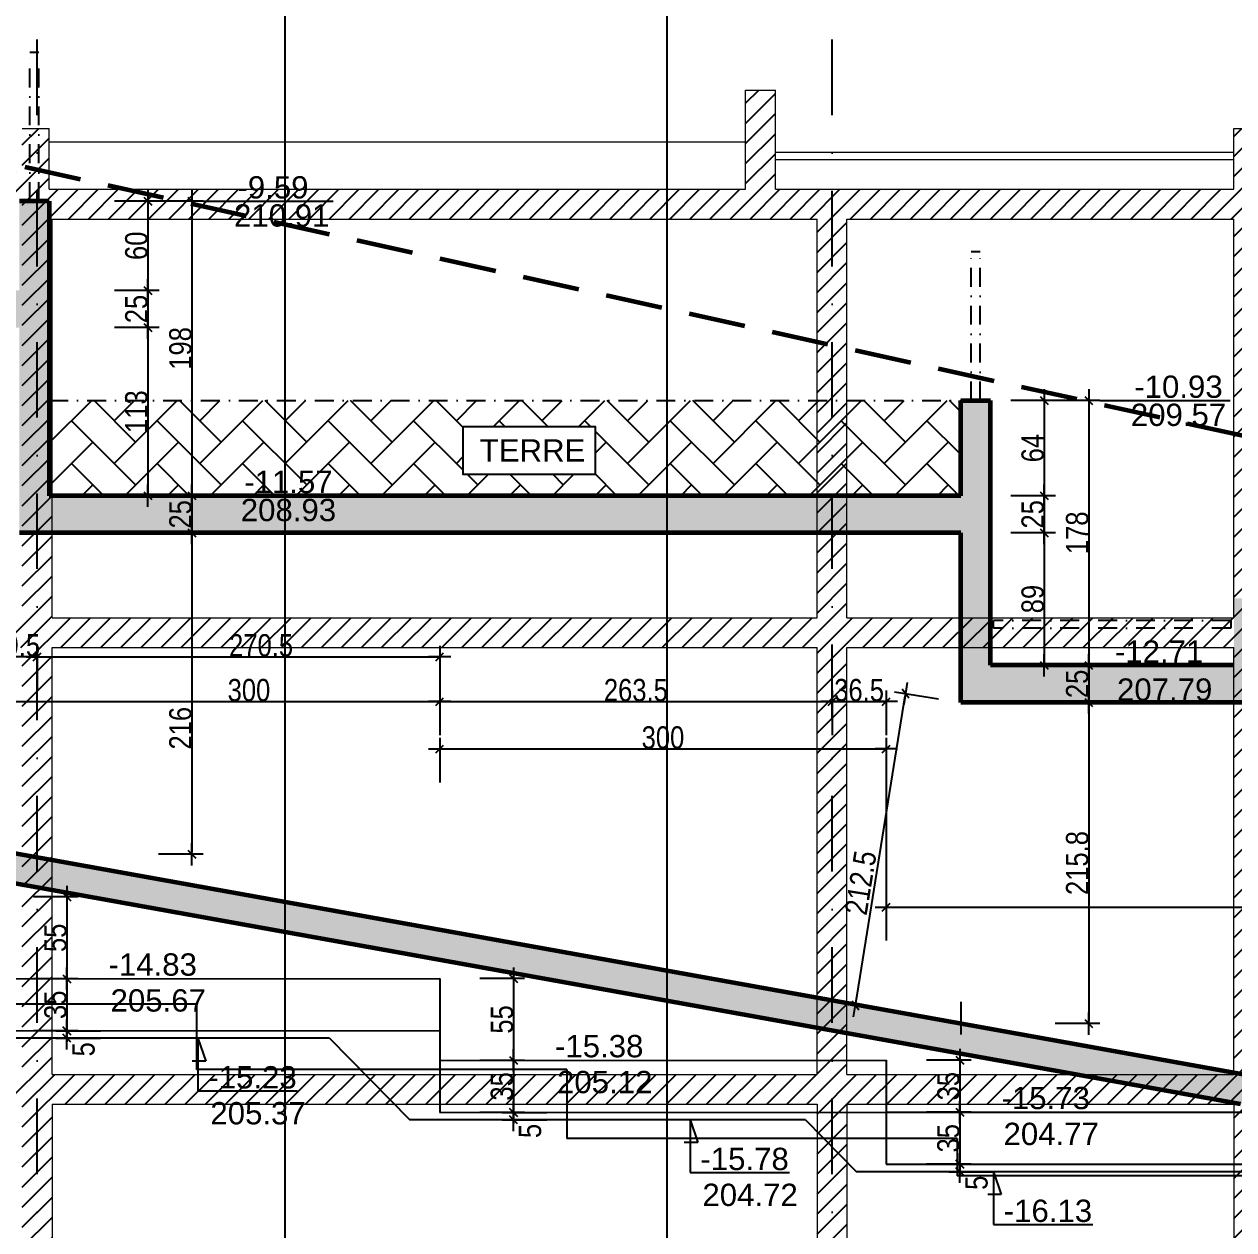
# Model space of a CAD drawing. Header units: millimetres. Extents: x -26249 to 60250, y -21218 to 23336.
# Drawn here: x 16607 to 17420, y 7253 to 8063 of the extents above; entities that cross this region are included whole.
import ezdxf

# ---------------------------------------------------------------- set-up
doc = ezdxf.new("R2010")
doc.units = ezdxf.units.MM
doc.linetypes.add('CACHEX2', pattern=[19.05, 12.7, -6.35])
doc.linetypes.add('TIRETPTX2', pattern=[50.8, 25.4, -12.7, 0, -12.7])
for name, color, linetype in [('01-coupe soussol', 253, 'Continuous'), ('01_cote_gen', 4, 'Continuous'), ('01_linteaux', 2, 'Continuous'), ('01_poch_BN', 9, 'Continuous'), ('01_poch_murs', 253, 'Continuous'), ('01_texte', 230, 'Continuous'), ('AA_COTES', 2, 'Continuous')]:
    doc.layers.add(name, color=color, linetype=linetype)
doc.layers.add('01_murs_coup', color=5, linetype='Continuous', lineweight=60)
doc.styles.add('MATTE_TXT', font='arial.ttf')
doc.styles.add('STYLE2', font='ARIALN.TTF')
doc.dimstyles.new('JB50', dxfattribs={"dimscale": 0.1, "dimtxt": 150, "dimasz": 15, "dimexe": 0.1, "dimexo": 0.1, "dimgap": 0.09, "dimtad": 1, "dimdec": 1, "dimdsep": 46, "dimtxsty": 'STYLE2', "dimblk1": 'BOND_G', "dimblk2": 'BOND_D', "dimsah": 1, "dimcen": 1.5, "dimdle": 0.01, "dimse1": 1, "dimse2": 1, "dimclrd": 4, "dimclre": 2, "dimclrt": 6, "dimazin": 2, "dimtfac": 2.333333, "dimtdec": 1, "dimtix": 1, "dimtmove": 2, "dimatfit": 3, "dimldrblk": 'BOND_G', "dimfxl": 1, "dimtolj": 1, "dimtzin": 0, "dimarcsym": 0})
pattern_1 = [(45, (0, 5785.036), (3e-15, 28.73682), [60.96, -20.32]), (135, (14.368, 5799.404), (3e-15, 28.73682), [60.96, -20.32])]

# ---------------------------------------------------------------- blocks, each defined once
blk = doc.blocks.new('BOND_G')
at = {"layer": 'AA_COTES', "color": 0}
for p, q in [((0, -5), (0, 15)), ((5, 0), (-5, 0)), ((1.77, 1.77), (-1.77, -1.77))]:
    blk.add_line(p, q, dxfattribs=at)
blk = doc.blocks.new('BOND_D')
at = {"layer": 'AA_COTES', "color": 0}
for p, q in [((5, 0), (-5, 0)), ((-1.77, -1.77), (1.77, 1.77)), ((0, 5), (0, -15))]:
    blk.add_line(p, q, dxfattribs=at)
blk = doc.blocks.new('*D2043')
at = {"layer": '01_cote_gen', "color": 4, "lineweight": -2, "transparency": 16777216}
blk.add_line((16587.55, 7607.75), (16884.55, 7607.75), dxfattribs=at)
at = {"layer": 'Defpoints', "color": 0, "transparency": 16777216}
for p in [(16586.05, 7615.35), (16886.05, 7607.75), (16886.05, 7421.63)]:
    blk.add_point(p, dxfattribs=at)
at = {"layer": '01_cote_gen', "color": 4, "lineweight": -2, "transparency": 16777216, "xscale": 1.5, "yscale": 1.5, "zscale": 1.5, "rotation": 180}
blk.add_blockref('BOND_G', (16586.05, 7607.75), dxfattribs=at)
at = {"layer": '01_cote_gen', "color": 4, "lineweight": -2, "transparency": 16777216, "xscale": 1.5, "yscale": 1.5, "zscale": 1.5}
blk.add_blockref('BOND_D', (16886.05, 7607.75), dxfattribs=at)
at = {"layer": '01_cote_gen', "color": 6, "transparency": 16777216, "insert": (16757.89, 7615.42), "char_height": 15, "attachment_point": 5, "style": 'STYLE2'}
blk.add_mtext('\\A1;300', dxfattribs=at)
blk = doc.blocks.new('*D2044')
at = {"layer": '01_cote_gen', "color": 4, "lineweight": -2, "transparency": 16777216}
blk.add_line((16887.55, 7575.93), (17184.55, 7575.93), dxfattribs=at)
at = {"layer": 'Defpoints', "color": 0, "transparency": 16777216}
for p in [(17186.05, 7575.93), (16886.05, 7421.63), (17186.05, 7366.77)]:
    blk.add_point(p, dxfattribs=at)
at = {"layer": '01_cote_gen', "color": 4, "lineweight": -2, "transparency": 16777216, "xscale": 1.5, "yscale": 1.5, "zscale": 1.5, "rotation": 180}
blk.add_blockref('BOND_G', (16886.05, 7575.93), dxfattribs=at)
at = {"layer": '01_cote_gen', "color": 4, "lineweight": -2, "transparency": 16777216, "xscale": 1.5, "yscale": 1.5, "zscale": 1.5}
blk.add_blockref('BOND_D', (17186.05, 7575.93), dxfattribs=at)
at = {"layer": '01_cote_gen', "color": 6, "transparency": 16777216, "insert": (17036.05, 7583.59), "char_height": 15, "attachment_point": 5, "style": 'STYLE2'}
blk.add_mtext('\\A1;300', dxfattribs=at)
blk = doc.blocks.new('*D1959')
at = {"layer": '01_cote_gen', "color": 4, "lineweight": -2, "transparency": 16777216}
blk.add_line((17187.55, 7469.66), (18011.45, 7469.66), dxfattribs=at)
at = {"layer": 'Defpoints', "color": 0, "transparency": 16777216}
for p in [(18012.95, 7469.66), (17186.05, 7291.51), (18012.95, 7256.88)]:
    blk.add_point(p, dxfattribs=at)
at = {"layer": '01_cote_gen', "color": 4, "lineweight": -2, "transparency": 16777216, "xscale": 1.5, "yscale": 1.5, "zscale": 1.5, "rotation": 180}
blk.add_blockref('BOND_G', (17186.05, 7469.66), dxfattribs=at)
at = {"layer": '01_cote_gen', "color": 4, "lineweight": -2, "transparency": 16777216, "xscale": 1.5, "yscale": 1.5, "zscale": 1.5}
blk.add_blockref('BOND_D', (18012.95, 7469.66), dxfattribs=at)
at = {"layer": '01_cote_gen', "color": 6, "transparency": 16777216, "insert": (17599.5, 7477.33), "char_height": 15, "attachment_point": 5, "style": 'STYLE2'}
blk.add_mtext('\\A1;826.9', dxfattribs=at)
blk = doc.blocks.new('*D1968')
at = {"layer": '01_cote_gen', "color": 4, "lineweight": -2, "transparency": 16777216}
blk.add_line((17151.15, 7607.75), (17184.55, 7607.75), dxfattribs=at)
at = {"layer": 'Defpoints', "color": 0, "transparency": 16777216}
for p in [(17186.05, 7607.75), (17149.65, 7585.25), (17186.05, 7585.25)]:
    blk.add_point(p, dxfattribs=at)
at = {"layer": '01_cote_gen', "color": 4, "lineweight": -2, "transparency": 16777216, "xscale": 1.5, "yscale": 1.5, "zscale": 1.5, "rotation": 180}
blk.add_blockref('BOND_G', (17149.65, 7607.75), dxfattribs=at)
at = {"layer": '01_cote_gen', "color": 4, "lineweight": -2, "transparency": 16777216, "xscale": 1.5, "yscale": 1.5, "zscale": 1.5}
blk.add_blockref('BOND_D', (17186.05, 7607.75), dxfattribs=at)
at = {"layer": '01_cote_gen', "color": 6, "transparency": 16777216, "insert": (17167.85, 7615.42), "char_height": 15, "attachment_point": 5, "style": 'STYLE2'}
blk.add_mtext('\\A1;36.5', dxfattribs=at)
blk = doc.blocks.new('*D1969')
at = {"layer": '01_cote_gen', "color": 4, "lineweight": -2, "transparency": 16777216}
blk.add_line((16887.55, 7607.75), (17148.15, 7607.75), dxfattribs=at)
at = {"layer": 'Defpoints', "color": 0, "transparency": 16777216}
for p in [(17149.65, 7607.75), (16886.05, 7600.25), (17149.65, 7585.25)]:
    blk.add_point(p, dxfattribs=at)
at = {"layer": '01_cote_gen', "color": 4, "lineweight": -2, "transparency": 16777216, "xscale": 1.5, "yscale": 1.5, "zscale": 1.5, "rotation": 180}
blk.add_blockref('BOND_G', (16886.05, 7607.75), dxfattribs=at)
at = {"layer": '01_cote_gen', "color": 4, "lineweight": -2, "transparency": 16777216, "xscale": 1.5, "yscale": 1.5, "zscale": 1.5}
blk.add_blockref('BOND_D', (17149.65, 7607.75), dxfattribs=at)
at = {"layer": '01_cote_gen', "color": 6, "transparency": 16777216, "insert": (17017.85, 7615.42), "char_height": 15, "attachment_point": 5, "style": 'STYLE2'}
blk.add_mtext('\\A1;263.5', dxfattribs=at)
blk = doc.blocks.new('*D2054')
at = {"layer": '01_cote_gen', "color": 4, "lineweight": -2, "transparency": 16777216}
for p, q in [((16584.55, 7637.85), (16583.05, 7637.85)), ((16615.65, 7637.85), (16586.05, 7637.85)), ((16617.15, 7637.85), (16618.65, 7637.85))]:
    blk.add_line(p, q, dxfattribs=at)
at = {"layer": 'Defpoints', "color": 0, "transparency": 16777216}
for p in [(16586.05, 7637.85), (16586.05, 7616.33), (16615.65, 7616.33)]:
    blk.add_point(p, dxfattribs=at)
at = {"layer": '01_cote_gen', "color": 4, "lineweight": -2, "transparency": 16777216, "xscale": 1.5, "yscale": 1.5, "zscale": 1.5}
blk.add_blockref('BOND_D', (16586.05, 7637.85), dxfattribs=at)
at = {"layer": '01_cote_gen', "color": 4, "lineweight": -2, "transparency": 16777216, "xscale": 1.5, "yscale": 1.5, "zscale": 1.5, "rotation": 180}
blk.add_blockref('BOND_G', (16615.65, 7637.85), dxfattribs=at)
at = {"layer": '01_cote_gen', "color": 6, "transparency": 16777216, "insert": (16600.85, 7645.52), "char_height": 15, "attachment_point": 5, "style": 'STYLE2'}
blk.add_mtext('\\A1;29.5', dxfattribs=at)
blk = doc.blocks.new('*D1970')
at = {"layer": '01_cote_gen', "color": 4, "lineweight": -2, "transparency": 16777216}
blk.add_line((16617.15, 7637.85), (16884.55, 7637.85), dxfattribs=at)
at = {"layer": 'Defpoints', "color": 0, "transparency": 16777216}
for p in [(16886.05, 7637.85), (16615.65, 7615.35), (16886.05, 7615.35)]:
    blk.add_point(p, dxfattribs=at)
at = {"layer": '01_cote_gen', "color": 4, "lineweight": -2, "transparency": 16777216, "xscale": 1.5, "yscale": 1.5, "zscale": 1.5, "rotation": 180}
blk.add_blockref('BOND_G', (16615.65, 7637.85), dxfattribs=at)
at = {"layer": '01_cote_gen', "color": 4, "lineweight": -2, "transparency": 16777216, "xscale": 1.5, "yscale": 1.5, "zscale": 1.5}
blk.add_blockref('BOND_D', (16886.05, 7637.85), dxfattribs=at)
at = {"layer": '01_cote_gen', "color": 6, "transparency": 16777216, "insert": (16766.03, 7645.52), "char_height": 15, "attachment_point": 5, "style": 'STYLE2'}
blk.add_mtext('\\A1;270.5', dxfattribs=at)
blk = doc.blocks.new('*D1978')
at = {"layer": '01_cote_gen', "color": 4, "lineweight": -2, "transparency": 16777216}
blk.add_line((16635.59, 7475), (16635.59, 7423), dxfattribs=at)
at = {"layer": 'Defpoints', "color": 0, "transparency": 16777216}
for p in [(16586.05, 7476.5), (16586.08, 7421.5), (16635.59, 7421.5)]:
    blk.add_point(p, dxfattribs=at)
at = {"layer": '01_cote_gen', "color": 4, "lineweight": -2, "transparency": 16777216, "xscale": 1.5, "yscale": 1.5, "zscale": 1.5}
for name, p, rotation in [('BOND_G', (16635.59, 7476.5), 90), ('BOND_D', (16635.59, 7421.5), 270)]:
    blk.add_blockref(name, p, dxfattribs=dict(at, rotation=rotation))
at = {"layer": '01_cote_gen', "color": 6, "transparency": 16777216, "insert": (16627.95, 7449), "char_height": 15, "attachment_point": 5, "rotation": 90, "style": 'STYLE2'}
blk.add_mtext('\\A1;55', dxfattribs=at)
blk = doc.blocks.new('*D1979')
at = {"layer": '01_cote_gen', "color": 4, "lineweight": -2, "transparency": 16777216}
blk.add_line((16635.59, 7420), (16635.59, 7388), dxfattribs=at)
at = {"layer": 'Defpoints', "color": 0, "transparency": 16777216}
for p in [(16621.78, 7421.5), (16626.03, 7386.5), (16635.59, 7386.5)]:
    blk.add_point(p, dxfattribs=at)
at = {"layer": '01_cote_gen', "color": 4, "lineweight": -2, "transparency": 16777216, "xscale": 1.5, "yscale": 1.5, "zscale": 1.5}
for name, p, rotation in [('BOND_G', (16635.59, 7421.5), 90), ('BOND_D', (16635.59, 7386.5), 270)]:
    blk.add_blockref(name, p, dxfattribs=dict(at, rotation=rotation))
at = {"layer": '01_cote_gen', "color": 6, "transparency": 16777216, "insert": (16627.92, 7404), "char_height": 15, "attachment_point": 5, "rotation": 90, "style": 'STYLE2'}
blk.add_mtext('\\A1;35', dxfattribs=at)
blk = doc.blocks.new('*D1980')
at = {"layer": '01_cote_gen', "color": 4, "lineweight": -2, "transparency": 16777216}
blk.add_line((16635.59, 7383), (16635.59, 7385), dxfattribs=at)
at = {"layer": 'Defpoints', "color": 0, "transparency": 16777216}
for p in [(16635.59, 7386.5), (16640.86, 7386.5), (16640.86, 7381.5)]:
    blk.add_point(p, dxfattribs=at)
at = {"layer": '01_cote_gen', "color": 4, "lineweight": -2, "transparency": 16777216, "xscale": 1.5, "yscale": 1.5, "zscale": 1.5}
for name, p, rotation in [('BOND_D', (16635.59, 7386.5), 90), ('BOND_G', (16635.59, 7381.5), 270)]:
    blk.add_blockref(name, p, dxfattribs=dict(at, rotation=rotation))
at = {"layer": '01_cote_gen', "color": 6, "transparency": 16777216, "insert": (16646.8, 7374.05), "char_height": 15, "attachment_point": 5, "rotation": 90, "style": 'STYLE2'}
blk.add_mtext('\\A1;5', dxfattribs=at)
blk = doc.blocks.new('*D1981')
at = {"layer": '01_cote_gen', "color": 4, "lineweight": -2, "transparency": 16777216}
blk.add_line((16935.59, 7420.13), (16935.59, 7368.13), dxfattribs=at)
at = {"layer": 'Defpoints', "color": 0, "transparency": 16777216}
for p in [(16886.05, 7421.63), (16886.08, 7366.63), (16935.59, 7366.63)]:
    blk.add_point(p, dxfattribs=at)
at = {"layer": '01_cote_gen', "color": 4, "lineweight": -2, "transparency": 16777216, "xscale": 1.5, "yscale": 1.5, "zscale": 1.5}
for name, p, rotation in [('BOND_G', (16935.59, 7421.63), 90), ('BOND_D', (16935.59, 7366.63), 270)]:
    blk.add_blockref(name, p, dxfattribs=dict(at, rotation=rotation))
at = {"layer": '01_cote_gen', "color": 6, "transparency": 16777216, "insert": (16927.95, 7394.13), "char_height": 15, "attachment_point": 5, "rotation": 90, "style": 'STYLE2'}
blk.add_mtext('\\A1;55', dxfattribs=at)
blk = doc.blocks.new('*D1982')
at = {"layer": '01_cote_gen', "color": 4, "lineweight": -2, "transparency": 16777216}
blk.add_line((16935.59, 7365.13), (16935.59, 7333.13), dxfattribs=at)
at = {"layer": 'Defpoints', "color": 0, "transparency": 16777216}
for p in [(16921.78, 7366.63), (16926.03, 7331.63), (16935.59, 7331.63)]:
    blk.add_point(p, dxfattribs=at)
at = {"layer": '01_cote_gen', "color": 4, "lineweight": -2, "transparency": 16777216, "xscale": 1.5, "yscale": 1.5, "zscale": 1.5}
for name, p, rotation in [('BOND_G', (16935.59, 7366.63), 90), ('BOND_D', (16935.59, 7331.63), 270)]:
    blk.add_blockref(name, p, dxfattribs=dict(at, rotation=rotation))
at = {"layer": '01_cote_gen', "color": 6, "transparency": 16777216, "insert": (16927.92, 7349.13), "char_height": 15, "attachment_point": 5, "rotation": 90, "style": 'STYLE2'}
blk.add_mtext('\\A1;35', dxfattribs=at)
blk = doc.blocks.new('*D1983')
at = {"layer": '01_cote_gen', "color": 4, "lineweight": -2, "transparency": 16777216}
blk.add_line((16935.59, 7328.13), (16935.59, 7330.13), dxfattribs=at)
at = {"layer": 'Defpoints', "color": 0, "transparency": 16777216}
for p in [(16935.59, 7331.63), (16940.86, 7331.63), (16940.86, 7326.63)]:
    blk.add_point(p, dxfattribs=at)
at = {"layer": '01_cote_gen', "color": 4, "lineweight": -2, "transparency": 16777216, "xscale": 1.5, "yscale": 1.5, "zscale": 1.5}
for name, p, rotation in [('BOND_D', (16935.59, 7331.63), 90), ('BOND_G', (16935.59, 7326.63), 270)]:
    blk.add_blockref(name, p, dxfattribs=dict(at, rotation=rotation))
at = {"layer": '01_cote_gen', "color": 6, "transparency": 16777216, "insert": (16946.8, 7319.18), "char_height": 15, "attachment_point": 5, "rotation": 90, "style": 'STYLE2'}
blk.add_mtext('\\A1;5', dxfattribs=at)
blk = doc.blocks.new('*D1984')
at = {"layer": '01_cote_gen', "color": 4, "lineweight": -2, "transparency": 16777216}
blk.add_line((17235.58, 7365.27), (17235.58, 7333.27), dxfattribs=at)
at = {"layer": 'Defpoints', "color": 0, "transparency": 16777216}
for p in [(17186.05, 7366.77), (17186.05, 7331.77), (17235.58, 7331.77)]:
    blk.add_point(p, dxfattribs=at)
at = {"layer": '01_cote_gen', "color": 4, "lineweight": -2, "transparency": 16777216, "xscale": 1.5, "yscale": 1.5, "zscale": 1.5}
for name, p, rotation in [('BOND_G', (17235.58, 7366.77), 90), ('BOND_D', (17235.58, 7331.77), 270)]:
    blk.add_blockref(name, p, dxfattribs=dict(at, rotation=rotation))
at = {"layer": '01_cote_gen', "color": 6, "transparency": 16777216, "insert": (17227.91, 7349.27), "char_height": 15, "attachment_point": 5, "rotation": 90, "style": 'STYLE2'}
blk.add_mtext('\\A1;35', dxfattribs=at)
blk = doc.blocks.new('*D1985')
at = {"layer": '01_cote_gen', "color": 4, "lineweight": -2, "transparency": 16777216}
blk.add_line((17235.58, 7330.28), (17235.58, 7298.28), dxfattribs=at)
at = {"layer": 'Defpoints', "color": 0, "transparency": 16777216}
for p in [(17221.77, 7331.78), (17226.02, 7296.78), (17235.58, 7296.78)]:
    blk.add_point(p, dxfattribs=at)
at = {"layer": '01_cote_gen', "color": 4, "lineweight": -2, "transparency": 16777216, "xscale": 1.5, "yscale": 1.5, "zscale": 1.5}
for name, p, rotation in [('BOND_G', (17235.58, 7331.78), 90), ('BOND_D', (17235.58, 7296.78), 270)]:
    blk.add_blockref(name, p, dxfattribs=dict(at, rotation=rotation))
at = {"layer": '01_cote_gen', "color": 6, "transparency": 16777216, "insert": (17227.91, 7314.28), "char_height": 15, "attachment_point": 5, "rotation": 90, "style": 'STYLE2'}
blk.add_mtext('\\A1;35', dxfattribs=at)
blk = doc.blocks.new('*D1986')
at = {"layer": '01_cote_gen', "color": 4, "lineweight": -2, "transparency": 16777216}
blk.add_line((17235.58, 7293.28), (17235.58, 7295.28), dxfattribs=at)
at = {"layer": 'Defpoints', "color": 0, "transparency": 16777216}
for p in [(17235.58, 7296.78), (17240.85, 7296.78), (17240.85, 7291.78)]:
    blk.add_point(p, dxfattribs=at)
at = {"layer": '01_cote_gen', "color": 4, "lineweight": -2, "transparency": 16777216, "xscale": 1.5, "yscale": 1.5, "zscale": 1.5}
for name, p, rotation in [('BOND_D', (17235.58, 7296.78), 90), ('BOND_G', (17235.58, 7291.78), 270)]:
    blk.add_blockref(name, p, dxfattribs=dict(at, rotation=rotation))
at = {"layer": '01_cote_gen', "color": 6, "transparency": 16777216, "insert": (17246.79, 7284.33), "char_height": 15, "attachment_point": 5, "rotation": 90, "style": 'STYLE2'}
blk.add_mtext('\\A1;5', dxfattribs=at)
blk = doc.blocks.new('*D2074')
at = {"layer": '01_cote_gen', "color": 4, "lineweight": -2, "transparency": 16777216}
blk.add_line((16689.96, 7942.7), (16689.96, 7885.7), dxfattribs=at)
at = {"layer": 'Defpoints', "color": 0, "transparency": 16777216}
for p in [(16439.78, 7944.2), (16551.55, 7884.2), (16689.96, 7884.2)]:
    blk.add_point(p, dxfattribs=at)
at = {"layer": '01_cote_gen', "color": 4, "lineweight": -2, "transparency": 16777216, "xscale": 1.5, "yscale": 1.5, "zscale": 1.5}
for name, p, rotation in [('BOND_G', (16689.96, 7944.2), 90), ('BOND_D', (16689.96, 7884.2), 270)]:
    blk.add_blockref(name, p, dxfattribs=dict(at, rotation=rotation))
at = {"layer": '01_cote_gen', "color": 6, "transparency": 16777216, "insert": (16682.29, 7914.2), "char_height": 15, "attachment_point": 5, "rotation": 90, "style": 'STYLE2'}
blk.add_mtext('\\A1;60', dxfattribs=at)
blk = doc.blocks.new('*D2075')
at = {"layer": '01_cote_gen', "color": 4, "lineweight": -2, "transparency": 16777216}
blk.add_line((16689.96, 7882.7), (16689.96, 7860.7), dxfattribs=at)
at = {"layer": 'Defpoints', "color": 0, "transparency": 16777216}
for p in [(16667.46, 7884.2), (16581.8, 7859.2), (16689.96, 7859.2)]:
    blk.add_point(p, dxfattribs=at)
at = {"layer": '01_cote_gen', "color": 4, "lineweight": -2, "transparency": 16777216, "xscale": 1.5, "yscale": 1.5, "zscale": 1.5}
for name, p, rotation in [('BOND_G', (16689.96, 7884.2), 90), ('BOND_D', (16689.96, 7859.2), 270)]:
    blk.add_blockref(name, p, dxfattribs=dict(at, rotation=rotation))
at = {"layer": '01_cote_gen', "color": 6, "transparency": 16777216, "insert": (16682.29, 7871.7), "char_height": 15, "attachment_point": 5, "rotation": 90, "style": 'STYLE2'}
blk.add_mtext('\\A1;25', dxfattribs=at)
blk = doc.blocks.new('*D2076')
at = {"layer": '01_cote_gen', "color": 4, "lineweight": -2, "transparency": 16777216}
blk.add_line((16689.96, 7857.7), (16689.96, 7747.7), dxfattribs=at)
at = {"layer": 'Defpoints', "color": 0, "transparency": 16777216}
for p in [(16667.46, 7859.2), (16667.46, 7746.2), (16689.96, 7746.2)]:
    blk.add_point(p, dxfattribs=at)
at = {"layer": '01_cote_gen', "color": 4, "lineweight": -2, "transparency": 16777216, "xscale": 1.5, "yscale": 1.5, "zscale": 1.5}
for name, p, rotation in [('BOND_G', (16689.96, 7859.2), 90), ('BOND_D', (16689.96, 7746.2), 270)]:
    blk.add_blockref(name, p, dxfattribs=dict(at, rotation=rotation))
at = {"layer": '01_cote_gen', "color": 6, "transparency": 16777216, "insert": (16682.29, 7802.7), "char_height": 15, "attachment_point": 5, "rotation": 90, "style": 'STYLE2'}
blk.add_mtext('\\A1;113', dxfattribs=at)
blk = doc.blocks.new('*D2077')
at = {"layer": '01_cote_gen', "color": 4, "lineweight": -2, "transparency": 16777216}
blk.add_line((16719.57, 7942.7), (16719.57, 7747.7), dxfattribs=at)
at = {"layer": 'Defpoints', "color": 0, "transparency": 16777216}
for p in [(16697.46, 7944.2), (16716.3, 7746.2), (16719.57, 7746.2)]:
    blk.add_point(p, dxfattribs=at)
at = {"layer": '01_cote_gen', "color": 4, "lineweight": -2, "transparency": 16777216, "xscale": 1.5, "yscale": 1.5, "zscale": 1.5}
for name, p, rotation in [('BOND_G', (16719.57, 7944.2), 90), ('BOND_D', (16719.57, 7746.2), 270)]:
    blk.add_blockref(name, p, dxfattribs=dict(at, rotation=rotation))
at = {"layer": '01_cote_gen', "color": 6, "transparency": 16777216, "insert": (16711.9, 7845.2), "char_height": 15, "attachment_point": 5, "rotation": 90, "style": 'STYLE2'}
blk.add_mtext('\\A1;198', dxfattribs=at)
blk = doc.blocks.new('*D2078')
at = {"layer": '01_cote_gen', "color": 4, "lineweight": -2, "transparency": 16777216}
blk.add_line((17292.2, 7808.7), (17292.2, 7747.7), dxfattribs=at)
at = {"layer": 'Defpoints', "color": 0, "transparency": 16777216}
for p in [(17256.18, 7810.2), (17236.18, 7746.2), (17292.2, 7746.2)]:
    blk.add_point(p, dxfattribs=at)
at = {"layer": '01_cote_gen', "color": 4, "lineweight": -2, "transparency": 16777216, "xscale": 1.5, "yscale": 1.5, "zscale": 1.5}
for name, p, rotation in [('BOND_G', (17292.2, 7810.2), 90), ('BOND_D', (17292.2, 7746.2), 270)]:
    blk.add_blockref(name, p, dxfattribs=dict(at, rotation=rotation))
at = {"layer": '01_cote_gen', "color": 6, "transparency": 16777216, "insert": (17284.53, 7778.2), "char_height": 15, "attachment_point": 5, "rotation": 90, "style": 'STYLE2'}
blk.add_mtext('\\A1;64', dxfattribs=at)
blk = doc.blocks.new('*D2079')
at = {"layer": '01_cote_gen', "color": 4, "lineweight": -2, "transparency": 16777216}
blk.add_line((17292.2, 7744.7), (17292.2, 7722.7), dxfattribs=at)
at = {"layer": 'Defpoints', "color": 0, "transparency": 16777216}
for p in [(17269.7, 7746.2), (17236.18, 7721.2), (17292.2, 7721.2)]:
    blk.add_point(p, dxfattribs=at)
at = {"layer": '01_cote_gen', "color": 4, "lineweight": -2, "transparency": 16777216, "xscale": 1.5, "yscale": 1.5, "zscale": 1.5}
for name, p, rotation in [('BOND_G', (17292.2, 7746.2), 90), ('BOND_D', (17292.2, 7721.2), 270)]:
    blk.add_blockref(name, p, dxfattribs=dict(at, rotation=rotation))
at = {"layer": '01_cote_gen', "color": 6, "transparency": 16777216, "insert": (17284.53, 7733.7), "char_height": 15, "attachment_point": 5, "rotation": 90, "style": 'STYLE2'}
blk.add_mtext('\\A1;25', dxfattribs=at)
blk = doc.blocks.new('*D2080')
at = {"layer": '01_cote_gen', "color": 4, "lineweight": -2, "transparency": 16777216}
blk.add_line((17292.2, 7719.7), (17292.2, 7633.7), dxfattribs=at)
at = {"layer": 'Defpoints', "color": 0, "transparency": 16777216}
for p in [(17273.29, 7721.2), (17273.29, 7632.2), (17292.2, 7632.2)]:
    blk.add_point(p, dxfattribs=at)
at = {"layer": '01_cote_gen', "color": 4, "lineweight": -2, "transparency": 16777216, "xscale": 1.5, "yscale": 1.5, "zscale": 1.5}
for name, p, rotation in [('BOND_G', (17292.2, 7721.2), 90), ('BOND_D', (17292.2, 7632.2), 270)]:
    blk.add_blockref(name, p, dxfattribs=dict(at, rotation=rotation))
at = {"layer": '01_cote_gen', "color": 6, "transparency": 16777216, "insert": (17284.53, 7676.7), "char_height": 15, "attachment_point": 5, "rotation": 90, "style": 'STYLE2'}
blk.add_mtext('\\A1;89', dxfattribs=at)
blk = doc.blocks.new('*D2081')
at = {"layer": '01_cote_gen', "color": 4, "lineweight": -2, "transparency": 16777216}
blk.add_line((17322.12, 7808.7), (17322.12, 7633.7), dxfattribs=at)
at = {"layer": 'Defpoints', "color": 0, "transparency": 16777216}
for p in [(17299.7, 7810.2), (17322.12, 7632.2), (17337.91, 7632.2)]:
    blk.add_point(p, dxfattribs=at)
at = {"layer": '01_cote_gen', "color": 4, "lineweight": -2, "transparency": 16777216, "xscale": 1.5, "yscale": 1.5, "zscale": 1.5}
for name, p, rotation in [('BOND_G', (17322.12, 7810.2), 90), ('BOND_D', (17322.12, 7632.2), 270)]:
    blk.add_blockref(name, p, dxfattribs=dict(at, rotation=rotation))
at = {"layer": '01_cote_gen', "color": 6, "transparency": 16777216, "insert": (17314.45, 7721.26), "char_height": 15, "attachment_point": 5, "rotation": 90, "style": 'STYLE2'}
blk.add_mtext('\\A1;178', dxfattribs=at)
blk = doc.blocks.new('*D2083')
at = {"layer": '01_cote_gen', "color": 4, "lineweight": -2, "transparency": 16777216}
blk.add_line((17322.12, 7630.7), (17322.12, 7608.7), dxfattribs=at)
at = {"layer": 'Defpoints', "color": 0, "transparency": 16777216}
for p in [(17345.16, 7632.2), (17322.12, 7607.2), (17345.16, 7607.2)]:
    blk.add_point(p, dxfattribs=at)
at = {"layer": '01_cote_gen', "color": 4, "lineweight": -2, "transparency": 16777216, "xscale": 1.5, "yscale": 1.5, "zscale": 1.5}
for name, p, rotation in [('BOND_G', (17322.12, 7632.2), 90), ('BOND_D', (17322.12, 7607.2), 270)]:
    blk.add_blockref(name, p, dxfattribs=dict(at, rotation=rotation))
at = {"layer": '01_cote_gen', "color": 6, "transparency": 16777216, "insert": (17314.45, 7619.7), "char_height": 15, "attachment_point": 5, "rotation": 90, "style": 'STYLE2'}
blk.add_mtext('\\A1;25', dxfattribs=at)
blk = doc.blocks.new('*D2095')
at = {"layer": '01_cote_gen', "color": 4, "lineweight": -2, "transparency": 16777216}
blk.add_line((17322.12, 7605.7), (17322.12, 7392.86), dxfattribs=at)
at = {"layer": 'Defpoints', "color": 0, "transparency": 16777216}
for p in [(17253.8, 7607.2), (17236.18, 7391.36), (17322.12, 7391.36)]:
    blk.add_point(p, dxfattribs=at)
at = {"layer": '01_cote_gen', "color": 4, "lineweight": -2, "transparency": 16777216, "xscale": 1.5, "yscale": 1.5, "zscale": 1.5}
for name, p, rotation in [('BOND_G', (17322.12, 7607.2), 90), ('BOND_D', (17322.12, 7391.36), 270)]:
    blk.add_blockref(name, p, dxfattribs=dict(at, rotation=rotation))
at = {"layer": '01_cote_gen', "color": 6, "transparency": 16777216, "insert": (17314.45, 7499.28), "char_height": 15, "attachment_point": 5, "rotation": 90, "style": 'STYLE2'}
blk.add_mtext('\\A1;215.8', dxfattribs=at)
blk = doc.blocks.new('*D2096')
at = {"layer": '01_cote_gen', "color": 4, "lineweight": -2, "transparency": 16777216}
blk.add_line((17165.61, 7404.86), (17198.79, 7611.68), dxfattribs=at)
at = {"layer": 'Defpoints', "color": 0, "transparency": 16777216}
for p in [(17199.03, 7613.16), (17236.18, 7607.2), (17202.53, 7397.42)]:
    blk.add_point(p, dxfattribs=at)
at = {"layer": '01_cote_gen', "color": 4, "lineweight": -2, "transparency": 16777216, "xscale": 1.5, "yscale": 1.5, "zscale": 1.5}
for name, p, rotation in [('BOND_D', (17199.03, 7613.16), 80.88663477148569), ('BOND_G', (17165.37, 7403.38), 260.8866347714857)]:
    blk.add_blockref(name, p, dxfattribs=dict(at, rotation=rotation))
at = {"layer": '01_cote_gen', "color": 6, "transparency": 16777216, "insert": (17168.97, 7485.98), "char_height": 15, "attachment_point": 5, "rotation": 80.88663, "style": 'STYLE2'}
blk.add_mtext('\\A1;212.5', dxfattribs=at)
blk = doc.blocks.new('*D2097')
at = {"layer": '01_cote_gen', "color": 4, "lineweight": -2, "transparency": 16777216}
blk.add_line((16719.57, 7744.7), (16719.57, 7722.7), dxfattribs=at)
at = {"layer": 'Defpoints', "color": 0, "transparency": 16777216}
for p in [(16712.07, 7746.2), (16712.07, 7721.2), (16719.57, 7721.2)]:
    blk.add_point(p, dxfattribs=at)
at = {"layer": '01_cote_gen', "color": 4, "lineweight": -2, "transparency": 16777216, "xscale": 1.5, "yscale": 1.5, "zscale": 1.5}
for name, p, rotation in [('BOND_G', (16719.57, 7746.2), 90), ('BOND_D', (16719.57, 7721.2), 270)]:
    blk.add_blockref(name, p, dxfattribs=dict(at, rotation=rotation))
at = {"layer": '01_cote_gen', "color": 6, "transparency": 16777216, "insert": (16711.9, 7733.7), "char_height": 15, "attachment_point": 5, "rotation": 90, "style": 'STYLE2'}
blk.add_mtext('\\A1;25', dxfattribs=at)
blk = doc.blocks.new('*D2098')
at = {"layer": '01_cote_gen', "color": 4, "lineweight": -2, "transparency": 16777216}
blk.add_line((16719.57, 7719.7), (16719.57, 7506.69), dxfattribs=at)
at = {"layer": 'Defpoints', "color": 0, "transparency": 16777216}
for p in [(16697.07, 7721.2), (16603.65, 7505.19), (16719.57, 7505.19)]:
    blk.add_point(p, dxfattribs=at)
at = {"layer": '01_cote_gen', "color": 4, "lineweight": -2, "transparency": 16777216, "xscale": 1.5, "yscale": 1.5, "zscale": 1.5}
for name, p, rotation in [('BOND_G', (16719.57, 7721.2), 90), ('BOND_D', (16719.57, 7505.19), 270)]:
    blk.add_blockref(name, p, dxfattribs=dict(at, rotation=rotation))
at = {"layer": '01_cote_gen', "color": 6, "transparency": 16777216, "insert": (16711.9, 7589.89), "char_height": 15, "attachment_point": 5, "rotation": 90, "style": 'STYLE2'}
blk.add_mtext('\\A1;216', dxfattribs=at)

msp = doc.modelspace()

# ---------------------------------------------------------------- hatches: boundary and pattern name
at = {"layer": '01-coupe soussol'}
h = msp.add_hatch(dxfattribs=at)
h.set_pattern_fill('ANSI31', color=256, scale=3)
h.set_pattern_definition([(45, (11748.377, 1158.082), (-6.735192, 6.735192), [])])
h.paths.add_polyline_path([(14178.055, 7357.148), (13828.381, 7357.148), (13828.381, 7344.148), (14178.055, 7344.148)])
h.paths.add_polyline_path([(14604.055, 7357.148), (14196.055, 7357.148), (14196.055, 7344.148), (14604.055, 7344.148)])
h.paths.add_polyline_path([(15180.978, 7357.148), (14624.055, 7357.148), (14624.055, 7344.148), (15180.978, 7344.148)])
h.paths.add_polyline_path([(15779.845, 7357.148), (15222.978, 7357.148), (15222.978, 7344.148), (15779.845, 7344.148)], flags=17)
h.paths.add_polyline_path([(18803.574, 7357.148), (18803.574, 7957.148), (18803.574, 7993.091), (18787.574, 7993.091), (18787.574, 7957.148), (18054.574, 7957.148), (18054.574, 7993.091), (18036.574, 7993.091), (18036.574, 7957.148), (17435.574, 7957.148), (17435.574, 7993.091), (17419.574, 7993.091), (17419.574, 7952.148), (17111.574, 7952.148), (17111.574, 8018.837), (17091.574, 8018.837), (17091.574, 7952.148), (16623.574, 7952.148), (16623.574, 7993.091), (16605.574, 7993.091), (16605.574, 7964.148), (16079.978, 7964.148), (16079.978, 8002.279), (16059.978, 8002.279), (16059.978, 7964.148), (15799.978, 7964.148), (15799.978, 8229.148), (16019.446, 8229.148), (16019.446, 8252.148), (15799.978, 8252.148), (15799.978, 8310.174), (15779.978, 8310.174), (15779.978, 8252.148), (15218.978, 8252.148), (15218.978, 8310.174), (15202.978, 8310.174), (15202.978, 7664.148), (15202.978, 7324.148), (15222.978, 7324.148), (15222.978, 7644.148), (15779.845, 7644.148), (15779.845, 7324.148), (15799.845, 7324.148), (15799.845, 7644.148), (16059.574, 7644.148), (16059.574, 7357.148), (15799.845, 7357.148), (15799.845, 7344.148), (16059.574, 7344.148), (16059.574, 7024.148), (16079.574, 7024.148), (16079.574, 7337.148), (16605.574, 7337.148), (16605.574, 7044.148), (16625.574, 7044.148), (16625.574, 7337.148), (17139.574, 7337.148), (17139.574, 7024.148), (17159.574, 7024.148), (17159.574, 7337.148), (17419.575, 7337.148), (17419.575, 7024.148), (17439.575, 7024.148), (17439.575, 7337.148), (18028.584, 7337.148), (18028.584, 7024.148), (18053.584, 7024.148), (18053.584, 7337.148), (18783.574, 7337.148), (18783.574, 7024.148), (18803.574, 7024.148), (18803.574, 7337.148)])
h.paths.add_polyline_path([(16079.574, 7357.148), (16079.574, 7644.148), (16605.574, 7644.148), (16605.574, 7357.148)], flags=16)
h.paths.add_polyline_path([(15799.574, 7664.148), (15799.574, 7944.148), (16059.574, 7944.148), (16059.574, 7664.148)], flags=16)
h.paths.add_polyline_path([(16079.574, 7664.148), (16079.574, 7944.148), (16605.574, 7944.148), (16605.574, 7664.148)], flags=16)
h.paths.add_polyline_path([(15779.574, 7664.148), (15222.978, 7664.148), (15222.978, 7944.148), (15779.574, 7944.148)], flags=16)
h.paths.add_polyline_path([(15779.978, 7964.148), (15218.978, 7964.148), (15218.978, 8229.148), (15779.978, 8229.148)], flags=16)
h.paths.add_polyline_path([(16625.574, 7357.148), (16625.574, 7644.148), (17139.574, 7644.148), (17139.574, 7357.148)], flags=16)
h.paths.add_polyline_path([(16625.574, 7664.148), (16625.574, 7932.148), (17139.574, 7932.148), (17139.574, 7664.148)], flags=16)
h.paths.add_polyline_path([(17159.574, 7357.148), (17159.574, 7644.148), (17419.575, 7644.148), (17419.575, 7357.148)], flags=16)
h.paths.add_polyline_path([(17159.574, 7664.148), (17159.574, 7932.148), (17419.574, 7932.148), (17419.574, 7664.148)], flags=16)
h.paths.add_polyline_path([(17439.575, 7357.148), (17439.575, 7652.148), (18033.584, 7652.148), (18033.584, 7357.148)], flags=16)
h.paths.add_polyline_path([(17439.574, 7675.148), (17439.574, 7937.148), (18035.574, 7937.148), (18035.574, 7675.148)], flags=16)
h.paths.add_polyline_path([(18053.584, 7357.148), (18053.584, 7652.148), (18613.574, 7652.148), (18613.574, 7357.148)], flags=16)
h.paths.add_polyline_path([(18053.886, 7675.148), (18053.886, 7937.148), (18787.574, 7937.148), (18787.574, 7675.148)], flags=16)
h.paths.add_polyline_path([(18633.574, 7357.148), (18633.574, 7652.148), (18783.574, 7652.148), (18783.574, 7357.148)], flags=16)
h.paths.add_polyline_path([(16129.574, 7024.148), (16059.574, 7024.148), (16059.574, 6989.148), (16129.574, 6989.148)])
h.paths.add_polyline_path([(16640.574, 7024.148), (16590.574, 7024.148), (16590.574, 6994.148), (16640.574, 6994.148)])
h.paths.add_polyline_path([(16625.574, 7044.148), (16605.574, 7044.148), (16605.574, 7024.148), (16625.574, 7024.148)], flags=17)
at = {"layer": '01_poch_BN'}
h = msp.add_hatch(color=256, dxfattribs=at)
h.dxf.hatch_style = 1
h.paths.add_polyline_path([(16325.086, 8029.563), (16305.086, 8033.979), (16305.086, 8017.203), (15792.367, 8017.203), (15792.367, 8117.203), (15772.367, 8117.203), (15772.367, 8017.203), (15218.94, 8017.203), (15218.94, 8132.203), (15202.94, 8134.203), (15202.94, 7987.203), (16305.086, 7987.203), (16305.086, 7859.203), (16603.651, 7859.203), (16603.651, 7721.204), (17236.178, 7721.204), (17236.178, 7607.204), (18502.219, 7607.204), (18328.49, 7632.204), (17439.651, 7632.204), (17439.651, 7677.204), (17419.651, 7677.204), (17419.651, 7632.204), (17256.178, 7632.204), (17256.178, 7810.204), (17236.178, 7810.204), (17236.178, 7746.204), (16623.651, 7746.204), (16623.651, 7944.203), (16603.651, 7944.203), (16603.651, 7884.203), (16325.086, 7884.203)])
h.paths.add_polyline_path([(16325.086, 8117.203), (16305.086, 8117.203), (16305.086, 8033.979), (16325.086, 8029.563)], flags=17)
h.paths.add_polyline_path([(18803.65, 7677.204), (18787.651, 7677.204), (18787.651, 7632.204), (18328.49, 7632.204), (18502.219, 7607.204), (18787.651, 7607.204), (18787.651, 7566.129), (18803.65, 7563.827)])
h.paths.add_polyline_path([(18803.65, 7563.827), (18787.651, 7566.129), (18787.651, 7459.242), (18803.65, 7459.242)])
h.paths.add_polyline_path([(18046.95, 7357.204), (17425.991, 7357.204), (15719.991, 7664.204), (15202.94, 7664.204), (15202.94, 7644.204), (15718.206, 7644.204), (17424.206, 7337.204), (18045.165, 7337.204), (18803.65, 7200.679), (18803.65, 7221.001)])
at = {"layer": '01_poch_murs'}
h = msp.add_hatch(dxfattribs=at)
h.set_pattern_fill('AR-HBONE', color=256, scale=0.2)
h.set_pattern_definition(pattern_1)
h.paths.add_polyline_path([(17149.651, 7810.204), (16623.651, 7810.204), (16623.651, 7746.204), (17149.651, 7746.204)])
h.paths.add_polyline_path([(16901.885, 7792.738), (16990.475, 7792.738), (16990.475, 7760.445), (16901.885, 7760.445)], flags=16)
h.paths.add_polyline_path([(16697.826, 7784.107), (16697.826, 7820.277), (16666.598, 7820.277), (16666.598, 7784.107)], flags=9)
h.paths.add_polyline_path([(16909.18, 7765.387), (16987.7, 7765.387), (16987.7, 7787.887), (16909.18, 7787.887)], flags=8)
h.paths.add_polyline_path([(16750.868, 7743.893), (16817.944, 7743.893), (16817.944, 7766.868), (16750.868, 7766.868)], flags=9)
h = msp.add_hatch(dxfattribs=at)
h.set_pattern_fill('AR-HBONE', color=256, scale=0.2)
h.set_pattern_definition(pattern_1)
h.paths.add_polyline_path([(17236.178, 7810.204), (17149.651, 7810.204), (17149.651, 7746.204), (17236.178, 7746.204)])

# ---------------------------------------------------------------- linework, layer by layer
at = {"color": 5, "elevation": 517158665.099, "flags": 128}
for points in [[(16722.645, 7404.504), (16239.251, 7404.504)], [(16722.645, 7404.504), (16722.645, 7360.504)], [(16971.512, 7360.504), (16722.645, 7360.504)], [(16971.512, 7360.504), (16971.512, 7314.204)], [(17233.702, 7314.204), (16971.512, 7314.204)], [(17233.702, 7314.204), (17233.702, 7289.004)], [(18019.477, 7289.004), (17233.702, 7289.004)]]:
    msp.add_lwpolyline(points, dxfattribs=at)
at = {"layer": '01-coupe soussol', "lineweight": 5}
for p, q in [((17091.574, 7952.148), (17091.574, 8018.837)), ((17091.574, 8018.837), (17111.574, 8018.837)), ((17111.574, 7952.148), (17111.574, 8018.837)), ((16605.574, 7993.091), (16623.574, 7993.091)), ((16623.574, 7952.148), (16623.574, 7993.091)), ((17419.574, 7952.148), (17419.574, 7993.091)), ((17419.574, 7993.091), (17435.574, 7993.091)), ((16623.574, 7984.148), (17091.574, 7984.148)), ((17111.574, 7977.148), (17419.574, 7977.148)), ((17111.574, 7972.148), (17419.574, 7972.148)), ((16623.574, 7952.148), (17091.574, 7952.148)), ((17111.574, 7952.148), (17419.574, 7952.148)), ((16625.574, 7664.148), (16625.574, 7932.148)), ((16625.574, 7932.148), (17139.574, 7932.148)), ((17139.574, 7664.148), (17139.574, 7932.148)), ((17159.574, 7932.148), (17419.574, 7932.148)), ((17159.574, 7664.148), (17159.574, 7932.148)), ((17419.574, 7664.148), (17419.574, 7932.148)), ((16625.574, 7664.148), (17139.574, 7664.148)), ((17159.574, 7664.148), (17419.574, 7664.148)), ((16625.574, 7644.148), (17139.574, 7644.148)), ((16625.574, 7357.148), (16625.574, 7644.148)), ((17139.574, 7357.148), (17139.574, 7644.148)), ((17159.574, 7644.148), (17419.575, 7644.148)), ((17159.574, 7357.148), (17159.574, 7644.148)), ((17419.575, 7357.148), (17419.575, 7644.148)), ((16625.574, 7357.148), (17139.574, 7357.148)), ((17159.574, 7357.148), (17419.575, 7357.148)), ((16625.574, 7337.148), (17139.574, 7337.148)), ((16625.574, 7337.148), (16625.574, 7024.148)), ((17139.574, 7337.148), (17139.574, 7024.148)), ((17159.574, 7337.148), (17419.575, 7337.148)), ((17159.574, 7337.148), (17159.574, 7024.148)), ((17419.575, 7337.148), (17419.575, 7024.148))]:
    msp.add_line(p, q, dxfattribs=at)
at = {"layer": '01_cote_gen'}
for p, q in [((17186.055, 7553.427), (17186.055, 7477.161)), ((17186.055, 7366.767), (17186.055, 7331.767))]:
    msp.add_line(p, q, dxfattribs=at)
at = {"layer": '01_linteaux', "linetype": 'TIRETPTX2', "ltscale": 2}
for p, q in [((16615.651, 6883.37), (16615.651, 8318.947)), ((17149.651, 6883.37), (17149.651, 8318.947))]:
    msp.add_line(p, q, dxfattribs=at)
at = {"layer": '01_linteaux', "linetype": 'TIRETPTX2', "ltscale": 0.5}
for p, q in [((16616.651, 8044.028), (16610.651, 8044.028)), ((16610.651, 7944.203), (16610.651, 8044.028)), ((16616.651, 7944.203), (16616.651, 8044.028)), ((17249.178, 7910.029), (17243.178, 7910.029)), ((17243.178, 7810.204), (17243.178, 7910.029)), ((17249.178, 7810.204), (17249.178, 7910.029)), ((16623.651, 7810.204), (17236.178, 7810.204)), ((17417.651, 7662.204), (17258.178, 7662.204)), ((17258.178, 7657.204), (17258.178, 7662.204)), ((17417.651, 7657.204), (17258.178, 7657.204)), ((17417.651, 7662.204), (17417.651, 7657.204))]:
    msp.add_line(p, q, dxfattribs=at)
at = {"layer": '01_linteaux'}
for p, q in [((16586.055, 7421.498), (16886.055, 7421.633)), ((16886.055, 7421.633), (16886.055, 7386.633)), ((16886.055, 7421.633), (16886.055, 7366.633)), ((16812.065, 7381.536), (16566.055, 7381.498)), ((16586.055, 7386.498), (16886.055, 7386.633)), ((16812.065, 7381.536), (16866.055, 7326.633)), ((16886.055, 7366.633), (17186.055, 7366.767)), ((16886.055, 7366.633), (16886.055, 7331.633)), ((17186.055, 7366.767), (17186.055, 7331.767)), ((16886.055, 7331.633), (17186.055, 7331.767)), ((17186.055, 7331.767), (18012.95, 7332.137)), ((17186.055, 7331.767), (17186.055, 7296.767)), ((17131.729, 7326.673), (16866.055, 7326.633)), ((17131.729, 7326.673), (17166.055, 7291.767)), ((17938.883, 7291.884), (17166.055, 7291.767)), ((17186.055, 7296.767), (18012.95, 7297.137))]:
    msp.add_line(p, q, dxfattribs=at)
at = {"layer": '01_murs_coup'}
for p, q in [((16623.651, 7944.203), (16603.651, 7944.203)), ((16623.651, 7944.203), (16623.651, 7746.204)), ((17236.178, 7746.204), (17236.178, 7810.204)), ((17236.178, 7810.204), (17256.178, 7810.204)), ((17256.178, 7632.204), (17256.178, 7810.204)), ((17256.178, 7632.204), (17256.178, 7810.204)), ((17236.178, 7746.204), (16623.651, 7746.204)), ((17236.178, 7721.204), (16603.651, 7721.204)), ((17236.178, 7607.204), (17236.178, 7721.204)), ((17425.991, 7357.204), (15719.991, 7664.204)), ((17424.206, 7337.204), (15718.206, 7644.204)), ((17419.651, 7632.204), (17256.178, 7632.204)), ((18787.651, 7607.204), (17236.178, 7607.204))]:
    msp.add_line(p, q, dxfattribs=at)
at = {"layer": '01_murs_coup', "linetype": 'CACHEX2', "ltscale": 3}
msp.add_lwpolyline([(13488.026, 8634.48), (13898.276, 8541.204), (15673.022, 8173.204), (16272.362, 8041.204), (17563.166, 7756.204), (17904.593, 7693.204), (19739.166, 7429.204), (20425.516, 7322.204), (21080.455, 7223.334)], dxfattribs=at)
at = {"layer": '01_poch_BN'}
for p, q in [((16782.09, 8260.694), (16782.09, 6937.68)), ((17038.676, 8260.694), (17038.676, 6937.68))]:
    msp.add_line(p, q, dxfattribs=at)
at = {"layer": '01_texte'}
for p, q in [((16727.073, 7944.203), (16814.513, 7944.203)), ((17329.619, 7810.204), (17417.059, 7810.204)), ((17236.178, 7405.902), (17236.178, 7383.931)), ((16723.635, 7381.498), (16728.907, 7366.179)), ((16723.635, 7381.498), (16723.635, 7346.051)), ((16728.907, 7366.179), (16719.793, 7366.179)), ((16723.635, 7346.051), (16790.436, 7346.051)), ((17054.253, 7326.633), (17059.525, 7311.313)), ((17054.253, 7326.633), (17054.253, 7291.185)), ((17059.525, 7311.313), (17050.411, 7311.313)), ((17054.253, 7291.185), (17121.054, 7291.185)), ((17258.084, 7291.779), (17263.356, 7276.46)), ((17258.084, 7291.779), (17258.084, 7256.331)), ((17263.356, 7276.46), (17254.242, 7276.46)), ((17258.084, 7256.331), (17324.885, 7256.331))]:
    msp.add_line(p, q, dxfattribs=at)
msp.add_lwpolyline([(16901.885, 7792.738), (16990.475, 7792.738), (16990.475, 7760.445), (16901.885, 7760.445)], close=True, dxfattribs=at)

# ---------------------------------------------------------------- texts
at = {"layer": '01_texte', "style": 'MATTE_TXT'}
for s, p in [('-9.59', (16750.175, 7945.977)), ('210.91', (16747.862, 7927.072)), ('-10.93', (17352.721, 7811.978)), ('209.57', (17350.409, 7793.073)), ('TERRE', (16912.93, 7769.137)), ('-11.57', (16754.698, 7747.978)), ('208.93', (16752.385, 7729.073)), ('-12.71', (17339.74, 7633.886)), ('207.79', (17341.119, 7608.354)), ('-14.83', (16663.51, 7423.546)), ('205.67', (16664.889, 7399.414)), ('-15.38', (16963.51, 7368.68)), ('-15.23', (16730.576, 7347.733)), ('205.12', (16964.889, 7344.548)), ('-15.73', (17263.501, 7333.826)), ('205.37', (16731.955, 7323.601)), ('204.77', (17264.88, 7309.695)), ('-15.78', (17061.194, 7292.867)), ('204.72', (17062.573, 7268.735)), ('-16.13', (17265.025, 7258.013))]:
    msp.add_text(s, height=15, dxfattribs=at).set_placement(p)

# ---------------------------------------------------------------- dimensions: what is measured, and where the dimension line sits
at = {"layer": '01_cote_gen'}
for base, p1, p2, picture, middle in [((16689.962, 7884.203), (16439.782, 7944.203), (16551.546, 7884.203), '*D2074', (16682.294, 7914.203)), ((16719.573, 7746.204), (16697.462, 7944.203), (16716.297, 7746.204), '*D2077', (16711.905, 7845.203)), ((16689.962, 7859.203), (16667.462, 7884.203), (16581.796, 7859.203), '*D2075', (16682.294, 7871.703)), ((16689.962, 7746.204), (16667.462, 7859.203), (16667.462, 7746.204), '*D2076', (16682.294, 7802.703)), ((17292.202, 7746.204), (17256.178, 7810.204), (17236.178, 7746.204), '*D2078', (17284.535, 7778.204)), ((16719.573, 7721.204), (16712.073, 7746.204), (16712.073, 7721.204), '*D2097', (16711.905, 7733.704)), ((17292.202, 7721.204), (17269.702, 7746.204), (17236.178, 7721.204), '*D2079', (17284.535, 7733.704)), ((17292.202, 7632.204), (17273.289, 7721.204), (17273.289, 7632.204), '*D2080', (17284.535, 7676.704)), ((17322.119, 7607.204), (17345.159, 7632.204), (17345.159, 7607.204), '*D2083', (17314.452, 7619.704)), ((17322.119, 7391.361), (17253.796, 7607.204), (17236.178, 7391.361), '*D2095', (17314.452, 7499.283)), ((16635.59, 7421.498), (16586.055, 7476.498), (16586.079, 7421.498), '*D1978', (16627.953, 7448.998)), ((16635.59, 7386.498), (16621.776, 7421.498), (16626.026, 7386.498), '*D1979', (16627.922, 7403.998)), ((16935.59, 7366.633), (16886.055, 7421.633), (16886.079, 7366.633), '*D1981', (16927.953, 7394.133)), ((16935.59, 7331.633), (16921.776, 7366.633), (16926.026, 7331.633), '*D1982', (16927.922, 7349.133)), ((17235.581, 7331.767), (17186.055, 7366.767), (17186.055, 7331.767), '*D1984', (17227.913, 7349.267)), ((17235.581, 7296.779), (17221.767, 7331.779), (17226.017, 7296.779), '*D1985', (17227.913, 7314.279))]:
    dim = msp.add_linear_dim(base=base, p1=p1, p2=p2, angle=90, dimstyle='JB50', dxfattribs=at)
    dim.commit()
    dim.dimension.update_dxf_attribs({"geometry": picture, "text_midpoint": middle})
for base, p1, p2, angle, picture, middle, dimtype in [((17322.119, 7632.204), (17299.702, 7810.204), (17337.915, 7632.204), 90, '*D2081', (17314.452, 7721.262), 160), ((16719.573, 7505.187), (16697.073, 7721.204), (16603.651, 7505.187), 90, '*D2098', (16711.905, 7589.89), 160), ((17199.025, 7613.164), (17202.526, 7397.417), (17236.178, 7607.204), 80.886635, '*D2096', (17168.966, 7485.978), 161), ((16635.59, 7386.498), (16640.86, 7381.498), (16640.86, 7386.498), 90, '*D1980', (16646.799, 7374.05), 160), ((16935.59, 7331.633), (16940.86, 7326.633), (16940.86, 7331.633), 90, '*D1983', (16946.799, 7319.184), 160), ((17235.581, 7296.779), (17240.851, 7291.779), (17240.851, 7296.779), 90, '*D1986', (17246.79, 7284.33), 160)]:
    dim = msp.add_linear_dim(base=base, p1=p1, p2=p2, angle=angle, dimstyle='JB50', dxfattribs=at)
    dim.commit()
    dim.dimension.update_dxf_attribs({"geometry": picture, "text_midpoint": middle, "dimtype": dimtype})
for base, p1, p2, text, picture, middle in [((16586.055, 7637.852), (16615.651, 7616.333), (16586.055, 7616.333), '29.5', '*D2054', (16600.853, 7645.52)), ((17149.651, 7607.75), (16886.055, 7600.25), (17149.651, 7585.25), '263.5', '*D1969', (17017.853, 7615.417)), ((17186.055, 7607.75), (17149.651, 7585.25), (17186.055, 7585.25), '36.5', '*D1968', (17167.853, 7615.417))]:
    dim = msp.add_linear_dim(base=base, p1=p1, p2=p2, text=text, dimstyle='JB50', dxfattribs=at)
    dim.commit()
    dim.dimension.update_dxf_attribs({"geometry": picture, "text_midpoint": middle})
dim = msp.add_linear_dim(base=(16886.055, 7637.852), p1=(16615.651, 7615.352), p2=(16886.055, 7615.352), text='270.5', dimstyle='JB50', dxfattribs=at)
dim.commit()
dim.dimension.update_dxf_attribs({"geometry": '*D1970', "text_midpoint": (16766.028, 7645.52), "dimtype": 160})
dim = msp.add_linear_dim(base=(16886.055, 7607.75), p1=(16586.055, 7615.352), p2=(16886.055, 7421.633), dimstyle='JB50', dxfattribs=at)
dim.commit()
dim.dimension.update_dxf_attribs({"geometry": '*D2043', "text_midpoint": (16757.893, 7615.417), "dimtype": 160})
for base, p1, p2, picture, middle in [((17186.055, 7575.927), (16886.055, 7421.633), (17186.055, 7366.767), '*D2044', (17036.055, 7583.595)), ((18012.95, 7469.661), (17186.055, 7291.51), (18012.95, 7256.88), '*D1959', (17599.502, 7477.328))]:
    dim = msp.add_linear_dim(base=base, p1=p1, p2=p2, dimstyle='JB50', dxfattribs=at)
    dim.commit()
    dim.dimension.update_dxf_attribs({"geometry": picture, "text_midpoint": middle})

doc.saveas('drawing.dxf')
